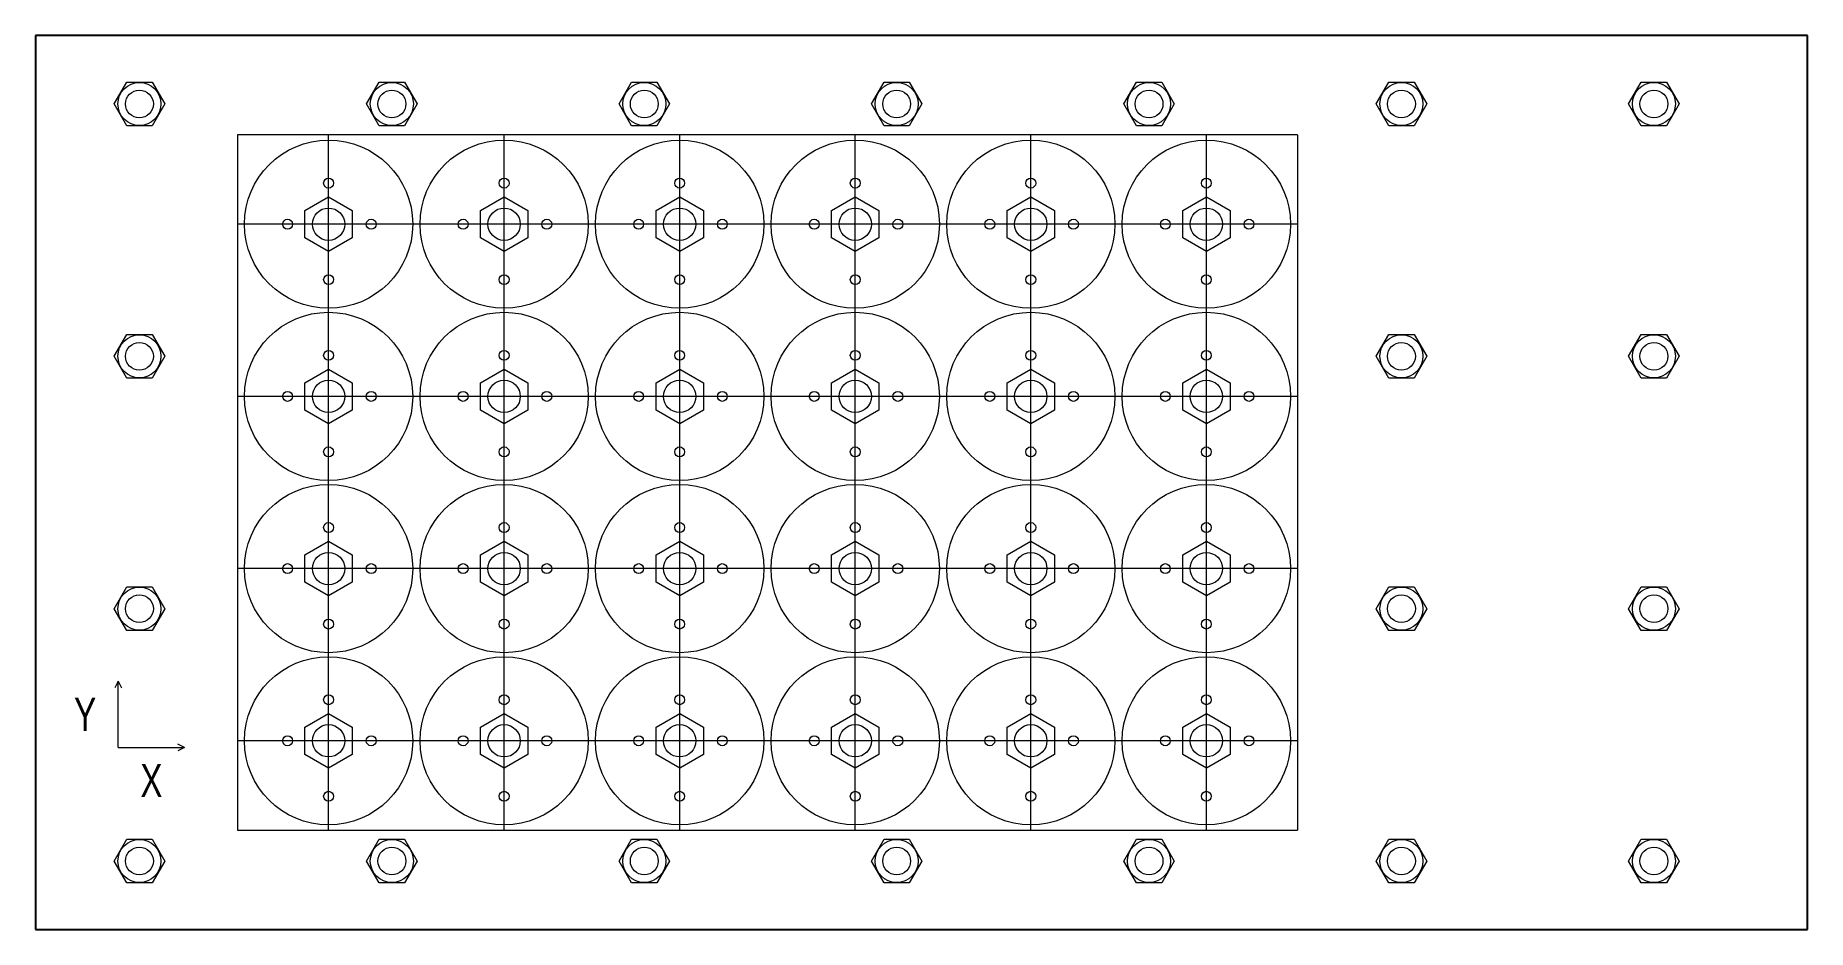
# Model space of a CAD drawing. Header units: millimetres. Extents: x 5 to 540, y 15 to 285.
import ezdxf

# ---------------------------------------------------------------- set-up
doc = ezdxf.new("R2010")
doc.units = ezdxf.units.MM
doc.layers.get('0').update_dxf_attribs({"linetype": 'CONTINUOUS', "lineweight": 25, "true_color": 0x000000})
for name, color, linetype, lineweight, true_color in [('drill', 6, 'CONTINUOUS', 0, 0xff00ff), ('hole grid', 3, 'CONTINUOUS', 0, 0x00ff00), ('m8 bolt heads', 2, 'CONTINUOUS', 0, 0xffff00), ('m8 nuts', 7, 'CONTINUOUS', 0, 0x000000), ('text', 1, 'CONTINUOUS', 0, 0xff0000), ('Usable Area', 4, 'CONTINUOUS', 0, 0x00ffff), ('washer', 1, 'CONTINUOUS', 0, 0xff0000), ('washer grid', 7, 'CONTINUOUS', 0, 0x000000), ('washer holes', 7, 'CONTINUOUS', 0, 0x000000), ('washer nuts', 5, 'CONTINUOUS', 0, 0x0000ff)]:
    doc.layers.add(name, color=color, linetype=linetype, lineweight=lineweight, true_color=true_color)
doc.styles.get("Standard").update_dxf_attribs({"font": 'txt', "width": 0.75})

msp = doc.modelspace()

# ---------------------------------------------------------------- linework, layer by layer
for p, q in [((540, 285), (5, 285)), ((5, 285), (5, 15)), ((540, 15), (540, 285)), ((5, 15), (540, 15))]:
    msp.add_line(p, q)
at = {"layer": 'drill'}
for centre in [(93.5, 240.4), (93.5, 240.4), (146.5, 240.4), (146.5, 240.4), (199.5, 240.4), (199.5, 240.4), (252.5, 240.4), (252.5, 240.4), (305.5, 240.4), (305.5, 240.4), (358.5, 240.4), (358.5, 240.4), (81.12, 228), (106.37, 228), (134.12, 228), (159.37, 228), (187.12, 228), (212.37, 228), (240.12, 228), (265.37, 228), (293.12, 228), (318.37, 228), (346.12, 228), (371.37, 228), (93.5, 211.25), (93.5, 211.25), (146.5, 211.25), (146.5, 211.25), (199.5, 211.25), (199.5, 211.25), (252.5, 211.25), (252.5, 211.25), (305.5, 211.25), (305.5, 211.25), (358.5, 211.25), (358.5, 211.25), (93.5, 188.4), (93.5, 188.4), (146.5, 188.4), (146.5, 188.4), (199.5, 188.4), (199.5, 188.4), (252.5, 188.4), (252.5, 188.4), (305.5, 188.4), (305.5, 188.4), (358.5, 188.4), (358.5, 188.4), (81.12, 176), (106.37, 176), (134.12, 176), (159.37, 176), (187.12, 176), (212.37, 176), (240.12, 176), (265.37, 176), (293.12, 176), (318.37, 176), (346.12, 176), (371.37, 176), (93.5, 159.25), (93.5, 159.25), (146.5, 159.25), (146.5, 159.25), (199.5, 159.25), (199.5, 159.25), (252.5, 159.25), (252.5, 159.25), (305.5, 159.25), (305.5, 159.25), (358.5, 159.25), (358.5, 159.25), (93.5, 136.4), (93.5, 136.4), (146.5, 136.4), (146.5, 136.4), (199.5, 136.4), (199.5, 136.4), (252.5, 136.4), (252.5, 136.4), (305.5, 136.4), (305.5, 136.4), (358.5, 136.4), (358.5, 136.4), (81.12, 124), (106.37, 124), (134.12, 124), (159.37, 124), (187.12, 124), (212.37, 124), (240.12, 124), (265.37, 124), (293.12, 124), (318.37, 124), (346.12, 124), (371.37, 124), (93.5, 107.25), (93.5, 107.25), (146.5, 107.25), (146.5, 107.25), (199.5, 107.25), (199.5, 107.25), (252.5, 107.25), (252.5, 107.25), (305.5, 107.25), (305.5, 107.25), (358.5, 107.25), (358.5, 107.25), (93.5, 84.4), (93.5, 84.4), (146.5, 84.4), (146.5, 84.4), (199.5, 84.4), (199.5, 84.4), (252.5, 84.4), (252.5, 84.4), (305.5, 84.4), (305.5, 84.4), (358.5, 84.4), (358.5, 84.4), (81.12, 72), (106.37, 72), (134.12, 72), (159.37, 72), (187.12, 72), (212.37, 72), (240.12, 72), (265.37, 72), (293.12, 72), (318.37, 72), (346.12, 72), (371.37, 72), (93.5, 55.25), (93.5, 55.25), (146.5, 55.25), (146.5, 55.25), (199.5, 55.25), (199.5, 55.25), (252.5, 55.25), (252.5, 55.25), (305.5, 55.25), (305.5, 55.25), (358.5, 55.25), (358.5, 55.25)]:
    msp.add_circle(centre, 1.5, dxfattribs=at)
at = {"layer": 'hole grid'}
for centre in [(36.4, 264.3), (112.6, 264.3), (188.8, 264.3), (265, 264.3), (341.2, 264.3), (417.4, 264.3), (493.6, 264.3), (36.4, 188.1), (417.4, 188.1), (493.6, 188.1), (36.4, 111.9), (417.4, 111.9), (493.6, 111.9), (36.4, 35.7), (112.6, 35.7), (188.8, 35.7), (265, 35.7), (341.2, 35.7), (417.4, 35.7), (493.6, 35.7)]:
    msp.add_circle(centre, 4.2, dxfattribs=at)
at = {"layer": 'm8 bolt heads'}
for centre in [(36.4, 264.3), (112.6, 264.3), (188.8, 264.3), (265, 264.3), (341.2, 264.3), (417.4, 264.3), (493.6, 264.3), (36.4, 188.1), (417.4, 188.1), (493.6, 188.1), (36.4, 111.9), (417.4, 111.9), (493.6, 111.9), (36.4, 35.7), (112.6, 35.7), (188.8, 35.7), (265, 35.7), (341.2, 35.7), (417.4, 35.7), (493.6, 35.7)]:
    msp.add_circle(centre, 6.5, dxfattribs=at)
at = {"layer": 'm8 nuts'}
for p, q in [((28.78, 264.3), (32.59, 270.9)), ((32.59, 270.9), (40.21, 270.9)), ((40.21, 270.9), (44.02, 264.3)), ((104.98, 264.3), (108.79, 270.9)), ((108.79, 270.9), (116.41, 270.9)), ((116.41, 270.9), (120.22, 264.3)), ((181.18, 264.3), (184.99, 270.9)), ((184.99, 270.9), (192.61, 270.9)), ((192.61, 270.9), (196.42, 264.3)), ((257.38, 264.3), (261.19, 270.9)), ((261.19, 270.9), (268.81, 270.9)), ((268.81, 270.9), (272.62, 264.3)), ((333.58, 264.3), (337.39, 270.9)), ((337.39, 270.9), (345.01, 270.9)), ((345.01, 270.9), (348.82, 264.3)), ((409.78, 264.3), (413.59, 270.9)), ((413.59, 270.9), (421.21, 270.9)), ((421.21, 270.9), (425.02, 264.3)), ((485.98, 264.3), (489.79, 270.9)), ((489.79, 270.9), (497.41, 270.9)), ((497.41, 270.9), (501.22, 264.3)), ((32.59, 257.7), (28.78, 264.3)), ((44.02, 264.3), (40.21, 257.7)), ((108.79, 257.7), (104.98, 264.3)), ((120.22, 264.3), (116.41, 257.7)), ((184.99, 257.7), (181.18, 264.3)), ((196.42, 264.3), (192.61, 257.7)), ((261.19, 257.7), (257.38, 264.3)), ((272.62, 264.3), (268.81, 257.7)), ((337.39, 257.7), (333.58, 264.3)), ((348.82, 264.3), (345.01, 257.7)), ((413.59, 257.7), (409.78, 264.3)), ((425.02, 264.3), (421.21, 257.7)), ((489.79, 257.7), (485.98, 264.3)), ((501.22, 264.3), (497.41, 257.7)), ((40.21, 257.7), (32.59, 257.7)), ((116.41, 257.7), (108.79, 257.7)), ((192.61, 257.7), (184.99, 257.7)), ((268.81, 257.7), (261.19, 257.7)), ((345.01, 257.7), (337.39, 257.7)), ((421.21, 257.7), (413.59, 257.7)), ((497.41, 257.7), (489.79, 257.7)), ((28.78, 188.1), (32.59, 194.7)), ((32.59, 194.7), (40.21, 194.7)), ((40.21, 194.7), (44.02, 188.1)), ((409.78, 188.1), (413.59, 194.7)), ((413.59, 194.7), (421.21, 194.7)), ((421.21, 194.7), (425.02, 188.1)), ((485.98, 188.1), (489.79, 194.7)), ((489.79, 194.7), (497.41, 194.7)), ((497.41, 194.7), (501.22, 188.1)), ((32.59, 181.5), (28.78, 188.1)), ((44.02, 188.1), (40.21, 181.5)), ((413.59, 181.5), (409.78, 188.1)), ((425.02, 188.1), (421.21, 181.5)), ((489.79, 181.5), (485.98, 188.1)), ((501.22, 188.1), (497.41, 181.5)), ((40.21, 181.5), (32.59, 181.5)), ((421.21, 181.5), (413.59, 181.5)), ((497.41, 181.5), (489.79, 181.5)), ((28.78, 111.9), (32.59, 118.5)), ((32.59, 118.5), (40.21, 118.5)), ((40.21, 118.5), (44.02, 111.9)), ((409.78, 111.9), (413.59, 118.5)), ((413.59, 118.5), (421.21, 118.5)), ((421.21, 118.5), (425.02, 111.9)), ((485.98, 111.9), (489.79, 118.5)), ((489.79, 118.5), (497.41, 118.5)), ((497.41, 118.5), (501.22, 111.9)), ((32.59, 105.3), (28.78, 111.9)), ((44.02, 111.9), (40.21, 105.3)), ((413.59, 105.3), (409.78, 111.9)), ((425.02, 111.9), (421.21, 105.3)), ((489.79, 105.3), (485.98, 111.9)), ((501.22, 111.9), (497.41, 105.3)), ((40.21, 105.3), (32.59, 105.3)), ((421.21, 105.3), (413.59, 105.3)), ((497.41, 105.3), (489.79, 105.3)), ((28.78, 35.7), (32.59, 42.3)), ((32.59, 42.3), (40.21, 42.3)), ((40.21, 42.3), (44.02, 35.7)), ((104.98, 35.7), (108.79, 42.3)), ((108.79, 42.3), (116.41, 42.3)), ((116.41, 42.3), (120.22, 35.7)), ((181.18, 35.7), (184.99, 42.3)), ((184.99, 42.3), (192.61, 42.3)), ((192.61, 42.3), (196.42, 35.7)), ((257.38, 35.7), (261.19, 42.3)), ((261.19, 42.3), (268.81, 42.3)), ((268.81, 42.3), (272.62, 35.7)), ((333.58, 35.7), (337.39, 42.3)), ((337.39, 42.3), (345.01, 42.3)), ((345.01, 42.3), (348.82, 35.7)), ((409.78, 35.7), (413.59, 42.3)), ((413.59, 42.3), (421.21, 42.3)), ((421.21, 42.3), (425.02, 35.7)), ((485.98, 35.7), (489.79, 42.3)), ((489.79, 42.3), (497.41, 42.3)), ((497.41, 42.3), (501.22, 35.7)), ((32.59, 29.1), (28.78, 35.7)), ((44.02, 35.7), (40.21, 29.1)), ((108.79, 29.1), (104.98, 35.7)), ((120.22, 35.7), (116.41, 29.1)), ((184.99, 29.1), (181.18, 35.7)), ((196.42, 35.7), (192.61, 29.1)), ((261.19, 29.1), (257.38, 35.7)), ((272.62, 35.7), (268.81, 29.1)), ((337.39, 29.1), (333.58, 35.7)), ((348.82, 35.7), (345.01, 29.1)), ((413.59, 29.1), (409.78, 35.7)), ((425.02, 35.7), (421.21, 29.1)), ((489.79, 29.1), (485.98, 35.7)), ((501.22, 35.7), (497.41, 29.1)), ((40.21, 29.1), (32.59, 29.1)), ((116.41, 29.1), (108.79, 29.1)), ((192.61, 29.1), (184.99, 29.1)), ((268.81, 29.1), (261.19, 29.1)), ((345.01, 29.1), (337.39, 29.1)), ((421.21, 29.1), (413.59, 29.1)), ((497.41, 29.1), (489.79, 29.1))]:
    msp.add_line(p, q, dxfattribs=at)
at = {"layer": 'text'}
for p, q in [((30, 90), (29, 88)), ((30, 70), (30, 90)), ((30, 90), (31, 88)), ((30, 70), (50, 70)), ((50, 70), (48, 71)), ((50, 70), (48, 69))]:
    msp.add_line(p, q, dxfattribs=at)
at = {"layer": 'Usable Area'}
for p, q in [((386, 255), (66, 255)), ((66, 255), (66, 45)), ((386, 255), (386, 45)), ((66, 45), (386, 45))]:
    msp.add_line(p, q, dxfattribs=at)
at = {"layer": 'washer'}
for centre in [(93.5, 228), (146.5, 228), (199.5, 228), (252.5, 228), (305.5, 228), (358.5, 228), (93.5, 176), (146.5, 176), (199.5, 176), (252.5, 176), (305.5, 176), (358.5, 176), (93.5, 124), (146.5, 124), (199.5, 124), (252.5, 124), (305.5, 124), (358.5, 124), (93.5, 72), (146.5, 72), (199.5, 72), (252.5, 72), (305.5, 72), (358.5, 72)]:
    msp.add_circle(centre, 25.4, dxfattribs=at)
at = {"layer": 'washer grid'}
for p, q in [((93.5, 45), (93.5, 255)), ((93.5, 45), (93.5, 255)), ((146.5, 45), (146.5, 255)), ((199.5, 45), (199.5, 255)), ((252.5, 45), (252.5, 255)), ((305.5, 45), (305.5, 255)), ((358.5, 45), (358.5, 255)), ((386, 228), (66, 228)), ((386, 176), (66, 176)), ((386, 124), (66, 124)), ((386, 72), (66, 72))]:
    msp.add_line(p, q, dxfattribs=at)
at = {"layer": 'washer holes'}
for centre in [(93.5, 228), (146.5, 228), (199.5, 228), (252.5, 228), (305.5, 228), (358.5, 228), (93.5, 176), (146.5, 176), (199.5, 176), (252.5, 176), (305.5, 176), (358.5, 176), (93.5, 124), (146.5, 124), (199.5, 124), (252.5, 124), (305.5, 124), (358.5, 124), (93.5, 72), (146.5, 72), (199.5, 72), (252.5, 72), (305.5, 72), (358.5, 72)]:
    msp.add_circle(centre, 4.88, dxfattribs=at)
at = {"layer": 'washer nuts'}
for p, q in [((86.36, 232.13), (93.5, 236.25)), ((93.5, 236.25), (100.64, 232.13)), ((139.35, 232.13), (146.5, 236.25)), ((146.5, 236.25), (153.64, 232.13)), ((192.35, 232.13), (199.5, 236.25)), ((199.5, 236.25), (206.64, 232.13)), ((245.35, 232.13), (252.5, 236.25)), ((252.5, 236.25), (259.64, 232.13)), ((298.35, 232.13), (305.5, 236.25)), ((305.5, 236.25), (312.64, 232.13)), ((351.35, 232.13), (358.5, 236.25)), ((358.5, 236.25), (365.64, 232.13)), ((86.36, 223.87), (86.36, 232.13)), ((100.64, 232.13), (100.64, 223.87)), ((139.35, 223.87), (139.35, 232.13)), ((153.64, 232.13), (153.64, 223.87)), ((192.35, 223.87), (192.35, 232.13)), ((206.64, 232.13), (206.64, 223.87)), ((245.35, 223.87), (245.35, 232.13)), ((259.64, 232.13), (259.64, 223.87)), ((298.35, 223.87), (298.35, 232.13)), ((312.64, 232.13), (312.64, 223.87)), ((351.35, 223.87), (351.35, 232.13)), ((365.64, 232.13), (365.64, 223.87)), ((93.5, 219.75), (86.36, 223.87)), ((100.64, 223.87), (93.5, 219.75)), ((146.5, 219.75), (139.35, 223.87)), ((153.64, 223.87), (146.5, 219.75)), ((199.5, 219.75), (192.35, 223.87)), ((206.64, 223.87), (199.5, 219.75)), ((252.5, 219.75), (245.35, 223.87)), ((259.64, 223.87), (252.5, 219.75)), ((305.5, 219.75), (298.35, 223.87)), ((312.64, 223.87), (305.5, 219.75)), ((358.5, 219.75), (351.35, 223.87)), ((365.64, 223.87), (358.5, 219.75)), ((86.36, 180.13), (93.5, 184.25)), ((93.5, 184.25), (100.64, 180.13)), ((139.35, 180.13), (146.5, 184.25)), ((146.5, 184.25), (153.64, 180.13)), ((192.35, 180.13), (199.5, 184.25)), ((199.5, 184.25), (206.64, 180.13)), ((245.35, 180.13), (252.5, 184.25)), ((252.5, 184.25), (259.64, 180.13)), ((298.35, 180.13), (305.5, 184.25)), ((305.5, 184.25), (312.64, 180.13)), ((351.35, 180.13), (358.5, 184.25)), ((358.5, 184.25), (365.64, 180.13)), ((86.36, 171.87), (86.36, 180.13)), ((100.64, 180.13), (100.64, 171.87)), ((139.35, 171.87), (139.35, 180.13)), ((153.64, 180.13), (153.64, 171.87)), ((192.35, 171.87), (192.35, 180.13)), ((206.64, 180.13), (206.64, 171.87)), ((245.35, 171.87), (245.35, 180.13)), ((259.64, 180.13), (259.64, 171.87)), ((298.35, 171.87), (298.35, 180.13)), ((312.64, 180.13), (312.64, 171.87)), ((351.35, 171.87), (351.35, 180.13)), ((365.64, 180.13), (365.64, 171.87)), ((93.5, 167.75), (86.36, 171.87)), ((100.64, 171.87), (93.5, 167.75)), ((146.5, 167.75), (139.35, 171.87)), ((153.64, 171.87), (146.5, 167.75)), ((199.5, 167.75), (192.35, 171.87)), ((206.64, 171.87), (199.5, 167.75)), ((252.5, 167.75), (245.35, 171.87)), ((259.64, 171.87), (252.5, 167.75)), ((305.5, 167.75), (298.35, 171.87)), ((312.64, 171.87), (305.5, 167.75)), ((358.5, 167.75), (351.35, 171.87)), ((365.64, 171.87), (358.5, 167.75)), ((86.36, 128.13), (93.5, 132.25)), ((93.5, 132.25), (100.64, 128.13)), ((139.35, 128.13), (146.5, 132.25)), ((146.5, 132.25), (153.64, 128.13)), ((192.35, 128.13), (199.5, 132.25)), ((199.5, 132.25), (206.64, 128.13)), ((245.35, 128.13), (252.5, 132.25)), ((252.5, 132.25), (259.64, 128.13)), ((298.35, 128.13), (305.5, 132.25)), ((305.5, 132.25), (312.64, 128.13)), ((351.35, 128.13), (358.5, 132.25)), ((358.5, 132.25), (365.64, 128.13)), ((86.36, 119.87), (86.36, 128.13)), ((100.64, 128.13), (100.64, 119.87)), ((139.35, 119.87), (139.35, 128.13)), ((153.64, 128.13), (153.64, 119.87)), ((192.35, 119.87), (192.35, 128.13)), ((206.64, 128.13), (206.64, 119.87)), ((245.35, 119.87), (245.35, 128.13)), ((259.64, 128.13), (259.64, 119.87)), ((298.35, 119.87), (298.35, 128.13)), ((312.64, 128.13), (312.64, 119.87)), ((351.35, 119.87), (351.35, 128.13)), ((365.64, 128.13), (365.64, 119.87)), ((93.5, 115.75), (86.36, 119.87)), ((100.64, 119.87), (93.5, 115.75)), ((146.5, 115.75), (139.35, 119.87)), ((153.64, 119.87), (146.5, 115.75)), ((199.5, 115.75), (192.35, 119.87)), ((206.64, 119.87), (199.5, 115.75)), ((252.5, 115.75), (245.35, 119.87)), ((259.64, 119.87), (252.5, 115.75)), ((305.5, 115.75), (298.35, 119.87)), ((312.64, 119.87), (305.5, 115.75)), ((358.5, 115.75), (351.35, 119.87)), ((365.64, 119.87), (358.5, 115.75)), ((86.36, 76.13), (93.5, 80.25)), ((93.5, 80.25), (100.64, 76.13)), ((139.35, 76.13), (146.5, 80.25)), ((146.5, 80.25), (153.64, 76.13)), ((192.35, 76.13), (199.5, 80.25)), ((199.5, 80.25), (206.64, 76.13)), ((245.35, 76.13), (252.5, 80.25)), ((252.5, 80.25), (259.64, 76.13)), ((298.35, 76.13), (305.5, 80.25)), ((305.5, 80.25), (312.64, 76.13)), ((351.35, 76.13), (358.5, 80.25)), ((358.5, 80.25), (365.64, 76.13)), ((86.36, 67.87), (86.36, 76.13)), ((100.64, 76.13), (100.64, 67.87)), ((139.35, 67.87), (139.35, 76.13)), ((153.64, 76.13), (153.64, 67.87)), ((192.35, 67.87), (192.35, 76.13)), ((206.64, 76.13), (206.64, 67.87)), ((245.35, 67.87), (245.35, 76.13)), ((259.64, 76.13), (259.64, 67.87)), ((298.35, 67.87), (298.35, 76.13)), ((312.64, 76.13), (312.64, 67.87)), ((351.35, 67.87), (351.35, 76.13)), ((365.64, 76.13), (365.64, 67.87)), ((93.5, 63.75), (86.36, 67.87)), ((100.64, 67.87), (93.5, 63.75)), ((146.5, 63.75), (139.35, 67.87)), ((153.64, 67.87), (146.5, 63.75)), ((199.5, 63.75), (192.35, 67.87)), ((206.64, 67.87), (199.5, 63.75)), ((252.5, 63.75), (245.35, 67.87)), ((259.64, 67.87), (252.5, 63.75)), ((305.5, 63.75), (298.35, 67.87)), ((312.64, 67.87), (305.5, 63.75)), ((358.5, 63.75), (351.35, 67.87)), ((365.64, 67.87), (358.5, 63.75))]:
    msp.add_line(p, q, dxfattribs=at)

# ---------------------------------------------------------------- texts
at = {"layer": 'text', "char_height": 10, "width": 100, "attachment_point": 5}
for s, insert in [('Y', (20, 80)), ('X', (40, 60))]:
    msp.add_mtext(s, dxfattribs=dict(at, insert=insert))

doc.saveas('drawing.dxf')
